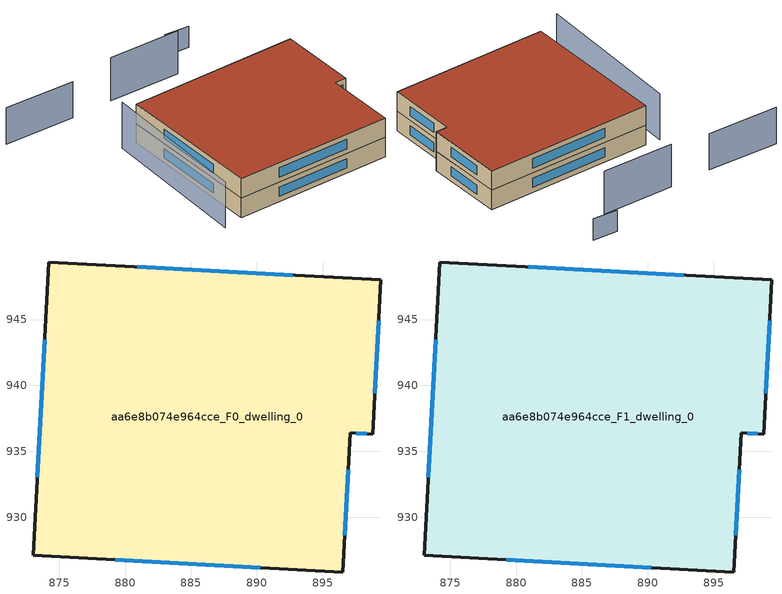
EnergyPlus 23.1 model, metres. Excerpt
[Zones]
aa6e8b074e964cce_F0_dwelling_0
 floor ground (EU_floor_Construction): 899.42,948 898.79,936.31 897.09,936.4 896.52,925.84 873.01,927.11 874.22,949.37 z0
 wall outside (EU_wall_Construction): 874.22,949.37 873.01,927.11 896.52,925.84 897.09,936.4 898.79,936.31 899.42,948 874.22,949.37 z0:3
 window (EU_Window_Construction): 873.9,943.46 873.33,933.03 / 892.72,948.37 880.92,949.01 / 898.95,939.42 899.25,944.9 / 897.54,936.38 898.34,936.34 / 896.67,928.64 896.94,933.6 / 879.26,926.77 890.27,926.18 z0.8:2.2
aa6e8b074e964cce_F1_dwelling_0
 floor to aa6e8b074e964cce_F0_dwelling_0 (EU_floor_Construction): 899.42,948 898.79,936.31 897.09,936.4 896.52,925.84 873.01,927.11 874.22,949.37 z3
 wall outside (EU_wall_Construction): 874.22,949.37 873.01,927.11 896.52,925.84 897.09,936.4 898.79,936.31 899.42,948 874.22,949.37 z3:6
 window (EU_Window_Construction): 873.9,943.46 873.33,933.03 / 892.72,948.37 880.92,949.01 / 898.95,939.42 899.25,944.9 / 897.54,936.38 898.34,936.34 / 896.67,928.64 896.94,933.6 / 879.26,926.77 890.27,926.18 z3.8:5.2
 roof outside (EU_roof_Construction): 896.52,925.84 897.09,936.4 898.79,936.31 899.42,948 874.22,949.37 873.01,927.11 z6
shading: 872.04,949.64 869.87,926.63 z0:7.1; 888.98,958.29 878.23,959.1 z0:6.6; 894.08,962.02 890.36,962.48 z0:3.3; 871.87,959.23 861.26,960.17 z0:5.6
[Building]
EU S2 Campaign: North Axis=0; Terrain=City; Solar Distribution=FullExterior
[Site:Location]
Cape.Town.Intl.AP: Latitude=-33.965; Longitude=18.602; Time Zone=2; Elevation=46
[SizingPeriod:WeatherFileDays]
AnnualSizingPeriod: Begin Month=1; Begin Day of Month=1; End Month=12; End Day of Month=31; Day of Week for Start Day=Monday; Use Weather File Daylight Saving Period=No; Use Weather File Rain and Snow Indicators=No
[MATERIAL]
EU_InternalMass_Material: Roughness=MediumRough; Thickness=0.1; Conductivity=1; Density=1800; Specific Heat=900; Thermal Absorptance=0.9; Solar Absorptance=0.7; Visible Absorptance=0.7
[MATERIAL:NOMASS] Roughness=MediumRough; Thermal Absorptance=0.9; Solar Absorptance=0.7; Visible Absorptance=0.7
Name | Thermal Resistance
EU_wall_NoMass | 0.49467
EU_roof_NoMass | 0.448442
EU_floor_NoMass | 1.33616
[WINDOWMATERIAL:SIMPLEGLAZINGSYSTEM]
EU_Window_SimpleGlazing: UFactor=4.49049; Solar Heat Gain Coefficient=0.75; Visible Transmittance=0.75
[CONSTRUCTION]
EU_wall_Construction: EU_wall_NoMass
EU_roof_Construction: EU_roof_NoMass
EU_floor_Construction: EU_floor_NoMass
EU_Window_Construction: EU_Window_SimpleGlazing
EU_InternalMass_Construction: EU_InternalMass_Material
[ZONE] Type=1; Multiplier=1; Ceiling Height=autocalculate; Volume=1633.88; Floor Area=autocalculate; Part of Total Floor Area=Yes
aa6e8b074e964cce_F0_dwelling_0; aa6e8b074e964cce_F1_dwelling_0
[INTERNALMASS] Construction=EU_InternalMass_Construction; Surface Area=544.625
Name | Zone or ZoneList
aa6e8b074e964cce_F0_dwelling_0_EU_InternalMass | aa6e8b074e964cce_F0_dwelling_0
aa6e8b074e964cce_F1_dwelling_0_EU_InternalMass | aa6e8b074e964cce_F1_dwelling_0
[OTHEREQUIPMENT] Fuel Type=Electricity; Design Level Calculation Method=Watts/Area; Power per Zone Floor Area=1; Fraction Latent=0; Fraction Radiant=0; Fraction Lost=0; Carbon Dioxide Generation Rate=0; EndUse Subcategory=EU_Step8_InternalGains
Name | Zone or ZoneList or Space or SpaceList | Schedule
EU_Step8_InternalGain_aa6e8b074e964cce_F0_dwelling_0_f000 | aa6e8b074e964cce_F0_dwelling_0 | EU_Step8_GainSchedule_aa6e8b074e964cce_F0_dwelling_0_f000
EU_Step8_InternalGain_aa6e8b074e964cce_F1_dwelling_0_f000 | aa6e8b074e964cce_F1_dwelling_0 | EU_Step8_GainSchedule_aa6e8b074e964cce_F1_dwelling_0_f000
[ZONEVENTILATION:DESIGNFLOWRATE] Schedule=EU_AlwaysOn; Design Flow Rate Calculation Method=AirChanges/Hour; Air Changes per Hour=0.665257; Ventilation Type=Natural; Fan Pressure Rise=0; Fan Total Efficiency=1; Constant Term Coefficient=1; Temperature Term Coefficient=0; Velocity Term Coefficient=0; Velocity Squared Term Coefficient=0; Minimum Indoor Temperature=-100; Maximum Indoor Temperature=100; Delta Temperature=-100; Minimum Outdoor Temperature=-100; Maximum Outdoor Temperature=100; Maximum Wind Speed=40
Name | Zone or ZoneList or Space or SpaceList
EU_ConstantAir_aa6e8b074e964cce_F0_dwelling_0 | aa6e8b074e964cce_F0_dwelling_0
EU_ConstantAir_aa6e8b074e964cce_F1_dwelling_0 | aa6e8b074e964cce_F1_dwelling_0
[HVACTEMPLATE:THERMOSTAT] Constant Heating Setpoint=20; Constant Cooling Setpoint=50
EU_HeatOnly_aa6e8b074e964cce_F0_dwelling_0; EU_HeatOnly_aa6e8b074e964cce_F1_dwelling_0
[HVACTEMPLATE:ZONE:IDEALLOADSAIRSYSTEM] System Availability Schedule=EU_AlwaysOn; Maximum Heating Supply Air Temperature=50; Minimum Cooling Supply Air Temperature=13; Maximum Heating Supply Air Humidity Ratio=0.0156; Minimum Cooling Supply Air Humidity Ratio=0.0077; Heating Limit=NoLimit; Cooling Limit=NoLimit; Heating Availability Schedule=EU_AlwaysOn; Cooling Availability Schedule=EU_CoolingOff; Dehumidification Control Type=ConstantSensibleHeatRatio; Cooling Sensible Heat Ratio=0.7; Dehumidification Setpoint=60; Humidification Control Type=None; Humidification Setpoint=30; Outdoor Air Method=None; Outdoor Air Flow Rate per Person=0.00944; Outdoor Air Flow Rate per Zone Floor Area=0; Outdoor Air Flow Rate per Zone=0; Demand Controlled Ventilation Type=None; Outdoor Air Economizer Type=NoEconomizer; Heat Recovery Type=None; Sensible Heat Recovery Effectiveness=0.7; Latent Heat Recovery Effectiveness=0.65
Name | Template Thermostat
aa6e8b074e964cce_F0_dwelling_0 | EU_HeatOnly_aa6e8b074e964cce_F0_dwelling_0
aa6e8b074e964cce_F1_dwelling_0 | EU_HeatOnly_aa6e8b074e964cce_F1_dwelling_0
[SIZING:ZONE] Zone Cooling Design Supply Air Temperature Input Method=SupplyAirTemperature; Zone Cooling Design Supply Air Temperature=13; Zone Heating Design Supply Air Temperature Input Method=SupplyAirTemperature; Zone Heating Design Supply Air Temperature=50; Zone Cooling Design Supply Air Humidity Ratio=0.008; Zone Heating Design Supply Air Humidity Ratio=0.008; Cooling Design Air Flow Method=DesignDay; Cooling Design Air Flow Rate=0; Cooling Minimum Air Flow per Zone Floor Area=0.000762; Cooling Minimum Air Flow=0; Cooling Minimum Air Flow Fraction=0.2; Heating Design Air Flow Method=DesignDay; Heating Design Air Flow Rate=0; Heating Maximum Air Flow per Zone Floor Area=0.002032; Heating Maximum Air Flow=0.141576; Heating Maximum Air Flow Fraction=0.3; Account for Dedicated Outdoor Air System=No; Dedicated Outdoor Air System Control Strategy=NeutralSupplyAir; Dedicated Outdoor Air Low Setpoint Temperature for Design=autosize; Dedicated Outdoor Air High Setpoint Temperature for Design=autosize; Zone Load Sizing Method=Sensible Load Only No Latent Load; Zone Latent Cooling Design Supply Air Humidity Ratio Input Method=HumidityRatioDifference; Zone Cooling Design Supply Air Humidity Ratio Difference=0.005; Zone Latent Heating Design Supply Air Humidity Ratio Input Method=HumidityRatioDifference; Zone Humidification Design Supply Air Humidity Ratio Difference=0.005
aa6e8b074e964cce_F0_dwelling_0; aa6e8b074e964cce_F1_dwelling_0
[SCHEDULE:CONSTANT]
Name | Hourly Value
EU_AlwaysOn | 1
EU_CoolingOff | 0
[SCHEDULE:FILE] Column Number=1; Rows to Skip at Top=0; Number of Hours of Data=8760; Column Separator=Comma; Interpolate to Timestep=No; Minutes per Item=60; Adjust Schedule for Daylight Savings=Yes
Name | File
EU_Step8_GainSchedule_aa6e8b074e964cce_F0_dwelling_0_f000 | ../../schedules/aa6e8b074e964cce/aa6e8b074e964cce_F0_dwelling_0_f000_gain.csv
EU_Step8_GainSchedule_aa6e8b074e964cce_F1_dwelling_0_f000 | ../../schedules/aa6e8b074e964cce/aa6e8b074e964cce_F1_dwelling_0_f000_gain.csv
